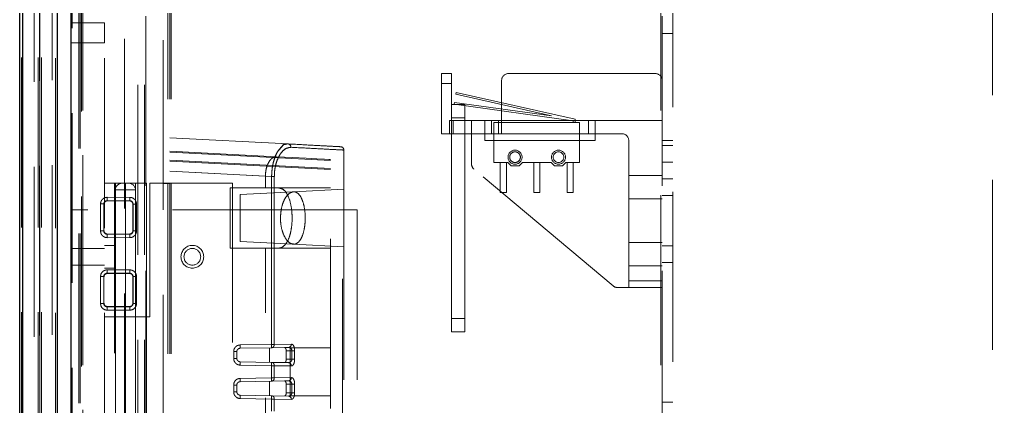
# Model space of a CAD drawing. Header units: millimetres. Extents: x 108 to 5832, y 144 to 4056.
# Drawn here: x 3849.1 to 3994.6, y 1545.4 to 1603.3 of the extents above; entities that cross this region are included whole.
import ezdxf

# ---------------------------------------------------------------- set-up
doc = ezdxf.new("R2010")
doc.units = ezdxf.units.MM
doc.header["$LTSCALE"] = 20
doc.linetypes.add('HIDDEN', pattern=[1.905, 1.27, -0.635])

msp = doc.modelspace()

# ---------------------------------------------------------------- linework, layer by layer
at = {"color": 1, "linetype": 'HIDDEN', "lineweight": 18}
for p, q in [((3994.62, 1769.81), (3994.62, 1129.81)), ((3946.82, 1768.01), (3946.82, 1131.61)), ((3858.42, 1132.32), (3858.42, 1767.31)), ((3858.62, 1767.51), (3858.62, 1132.12)), ((3945.02, 1767.51), (3945.02, 1132.12)), ((3858.02, 1761.81), (3858.02, 1137.81)), ((3858.22, 1761.81), (3858.22, 1137.81)), ((3858.62, 1138.52), (3858.62, 1761.11)), ((3857.02, 1144.81), (3857.02, 1754.81)), ((3864.82, 1752.81), (3864.82, 1146.81)), ((3849.41, 1381.71), (3849.41, 1619.51)), ((3849.59, 1381.61), (3849.59, 1619.61)), ((3851.92, 1381.71), (3851.92, 1619.52)), ((3852.13, 1619.51), (3852.13, 1381.71)), ((3852.19, 1381.71), (3852.19, 1619.51)), ((3852.19, 1619.51), (3852.19, 1381.71)), ((3852.42, 1381.71), (3852.42, 1619.51)), ((3854.02, 1619.61), (3854.02, 1381.61)), ((3854.5, 1381.61), (3854.5, 1619.61)), ((3851.32, 1619.36), (3851.32, 1381.86)), ((3870.62, 1384.31), (3870.62, 1616.91)), ((3871.33, 1616.81), (3871.33, 1384.41)), ((3871.62, 1616.81), (3871.62, 1384.41)), ((3871.82, 1616.81), (3871.82, 1384.41)), ((3866.82, 1453.81), (3866.82, 1603.81)), ((3867.82, 1453.81), (3867.82, 1603.81)), ((3868.02, 1603.81), (3868.02, 1453.81)), ((3945.22, 1603.81), (3945.22, 1453.81)), ((3856.82, 1602.81), (3861.82, 1602.81)), ((3861.82, 1602.81), (3861.82, 1599.81)), ((3946.82, 1601.21), (3945.22, 1601.21)), ((3861.82, 1599.81), (3856.82, 1599.81)), ((3861.82, 1457.81), (3861.82, 1599.81)), ((3849.13, 1594.91), (3849.12, 1594.91)), ((3849.13, 1406.31), (3849.13, 1594.91)), ((3912.22, 1595.21), (3913.72, 1595.21)), ((3912.22, 1593.71), (3912.22, 1595.21)), ((3913.72, 1595.21), (3913.72, 1593.71)), ((3922.22, 1595.21), (3944.22, 1595.21)), ((3849.13, 1593.41), (3849.12, 1593.41)), ((3913.72, 1593.71), (3912.22, 1593.71)), ((3912.22, 1593.71), (3912.22, 1586.21)), ((3913.72, 1593.71), (3913.72, 1590.51)), ((3921.22, 1586.21), (3921.22, 1594.21)), ((3914.35, 1592.12), (3914.42, 1592.41)), ((3928.66, 1588.91), (3914.35, 1592.12)), ((3914.42, 1592.41), (3932.22, 1588.41)), ((3915.72, 1590.59), (3913.72, 1590.59)), ((3913.72, 1574.51), (3913.72, 1590.51)), ((3914.11, 1590.62), (3914.15, 1590.91)), ((3931.92, 1588.15), (3914.11, 1590.62)), ((3914.15, 1590.91), (3928.66, 1588.91)), ((3915.72, 1574.51), (3915.72, 1590.59)), ((3913.42, 1586.21), (3913.42, 1588.21)), ((3913.42, 1588.21), (3913.97, 1588.21)), ((3915.72, 1588.59), (3913.72, 1588.59)), ((3913.97, 1588.21), (3913.97, 1586.21)), ((3913.97, 1588.21), (3920.77, 1588.21)), ((3916.72, 1588.21), (3916.72, 1586.21)), ((3918.72, 1588.21), (3918.72, 1586.21)), ((3919.72, 1586.21), (3919.72, 1588.21)), ((3920.07, 1587.91), (3932.87, 1587.91)), ((3920.07, 1581.91), (3920.07, 1587.91)), ((3920.77, 1586.21), (3920.77, 1588.21)), ((3920.77, 1588.21), (3921.22, 1588.21)), ((3945.22, 1588.21), (3921.22, 1588.21)), ((3931.92, 1587.91), (3931.92, 1588.15)), ((3932.22, 1588.41), (3932.22, 1587.91)), ((3932.87, 1587.91), (3932.87, 1581.91)), ((3934.22, 1588.21), (3934.22, 1586.21)), ((3935.22, 1586.21), (3935.22, 1588.21)), ((3913.42, 1586.21), (3912.22, 1586.21)), ((3913.97, 1586.21), (3913.42, 1586.21)), ((3920.77, 1586.21), (3913.97, 1586.21)), ((3916.72, 1581.68), (3916.72, 1586.21)), ((3918.72, 1586.21), (3918.72, 1585.21)), ((3921.22, 1586.21), (3920.77, 1586.21)), ((3939.22, 1586.21), (3921.22, 1586.21)), ((3935.22, 1585.21), (3935.22, 1586.21)), ((3871.62, 1585.61), (3889.28, 1584.69)), ((3935.22, 1585.21), (3918.72, 1585.21)), ((3940.22, 1564.21), (3940.22, 1585.21)), ((3945.22, 1585.21), (3946.82, 1585.21)), ((3871.62, 1583.61), (3887.53, 1582.78)), ((3895.62, 1582.21), (3871.62, 1583.46)), ((3897.62, 1583.78), (3897.62, 1574.81)), ((3946.82, 1584.46), (3945.22, 1584.46)), ((3895.62, 1581), (3871.62, 1582.26)), ((3895.62, 1580.85), (3871.62, 1582.11)), ((3895.62, 1430.82), (3895.62, 1582.35)), ((3922.12, 1581.91), (3920.07, 1581.91)), ((3921.02, 1577.41), (3921.02, 1581.91)), ((3921.92, 1581.91), (3921.92, 1577.41)), ((3922.62, 1581.41), (3922.12, 1581.91)), ((3924.32, 1581.91), (3923.82, 1581.41)), ((3928.62, 1581.91), (3924.32, 1581.91)), ((3926.02, 1577.41), (3926.02, 1581.91)), ((3926.92, 1581.91), (3926.92, 1577.41)), ((3929.12, 1581.41), (3928.62, 1581.91)), ((3930.82, 1581.91), (3930.32, 1581.41)), ((3932.87, 1581.91), (3930.82, 1581.91)), ((3931.02, 1577.41), (3931.02, 1581.91)), ((3931.92, 1581.91), (3931.92, 1577.41)), ((3945.22, 1581.96), (3946.82, 1581.96)), ((3886.82, 1579.82), (3871.62, 1580.62)), ((3871.62, 1580.62), (3885.9, 1579.87)), ((3937.89, 1563.45), (3917.08, 1580.91)), ((3923.82, 1581.41), (3922.62, 1581.41)), ((3930.32, 1581.41), (3929.12, 1581.41)), ((3861.82, 1578.81), (3863.32, 1578.81)), ((3863.32, 1578.81), (3863.32, 1478.81)), ((3863.32, 1578.81), (3864.97, 1578.81)), ((3863.47, 1578.81), (3863.47, 1558.81)), ((3864.97, 1578.81), (3864.97, 1558.81)), ((3868.12, 1578.81), (3864.97, 1578.81)), ((3866.47, 1558.81), (3866.47, 1578.81)), ((3868.12, 1558.81), (3868.12, 1578.81)), ((3880.97, 1578.81), (3868.62, 1578.81)), ((3868.62, 1578.81), (3868.62, 1558.81)), ((3870.62, 1578.79), (3871.62, 1578.79)), ((3880.97, 1478.81), (3880.97, 1578.81)), ((3885.9, 1578.11), (3885.9, 1579.87)), ((3886.82, 1579.82), (3886.82, 1554.7)), ((3887.23, 1579.82), (3886.82, 1579.82)), ((3887.23, 1579.82), (3886.82, 1579.82)), ((3887.23, 1579.82), (3887.23, 1554.7)), ((3945.22, 1579.96), (3940.22, 1579.96)), ((3946.82, 1579.46), (3945.22, 1579.46)), ((3866.47, 1577.81), (3863.47, 1577.81)), ((3863.47, 1577.81), (3863.47, 1479.81)), ((3866.47, 1479.81), (3866.47, 1577.81)), ((3880.62, 1569.11), (3880.62, 1578.11)), ((3880.62, 1578.11), (3885.9, 1578.11)), ((3890.08, 1577.53), (3882.12, 1577.11)), ((3885.9, 1578.11), (3887.86, 1578.11)), ((3895.62, 1578.11), (3887.86, 1578.11)), ((3897.62, 1577.93), (3890.08, 1577.53)), ((3921.92, 1577.41), (3921.02, 1577.41)), ((3926.92, 1577.41), (3926.02, 1577.41)), ((3931.92, 1577.41), (3931.02, 1577.41)), ((3862.23, 1576.21), (3865.61, 1576.2)), ((3862.26, 1576.17), (3862.23, 1576.21)), ((3862.24, 1576.71), (3865.62, 1576.7)), ((3862.26, 1576.17), (3865.58, 1576.17)), ((3865.58, 1576.17), (3865.61, 1576.2)), ((3882.12, 1577.11), (3882.12, 1570.11)), ((3940.22, 1576.46), (3945.22, 1576.46)), ((3945.22, 1576.96), (3946.82, 1576.96)), ((3897.42, 1574.81), (3856.82, 1574.81)), ((3861.24, 1571.67), (3861.24, 1575.71)), ((3861.24, 1575.71), (3861.73, 1575.71)), ((3861.24, 1575.71), (3861.73, 1575.71)), ((3861.73, 1571.67), (3861.73, 1575.71)), ((3861.76, 1575.67), (3861.73, 1575.71)), ((3861.76, 1571.71), (3861.76, 1575.67)), ((3866.08, 1575.67), (3866.11, 1575.7)), ((3866.08, 1575.67), (3866.08, 1571.71)), ((3866.62, 1575.7), (3866.11, 1575.7)), ((3866.11, 1575.7), (3866.11, 1571.68)), ((3866.62, 1575.7), (3866.11, 1575.7)), ((3866.62, 1575.7), (3866.62, 1571.68)), ((3897.42, 1424.81), (3897.42, 1574.81)), ((3897.42, 1574.81), (3899.62, 1574.81)), ((3897.62, 1574.81), (3897.62, 1424.81)), ((3899.62, 1574.81), (3899.62, 1424.81)), ((3913.72, 1556.59), (3913.72, 1574.51)), ((3915.72, 1556.59), (3915.72, 1574.51)), ((3861.24, 1571.67), (3861.73, 1571.67)), ((3861.24, 1571.67), (3861.73, 1571.67)), ((3861.76, 1571.71), (3861.73, 1571.67)), ((3866.08, 1571.71), (3866.11, 1571.68)), ((3866.62, 1571.68), (3866.11, 1571.68)), ((3866.62, 1571.68), (3866.11, 1571.68)), ((3862.26, 1571.21), (3862.23, 1571.17)), ((3865.61, 1571.18), (3862.23, 1571.17)), ((3865.62, 1570.68), (3862.24, 1570.67)), ((3865.58, 1571.21), (3862.26, 1571.21)), ((3865.61, 1571.18), (3865.58, 1571.21)), ((3882.12, 1570.11), (3890.08, 1569.7)), ((3945.22, 1569.96), (3940.22, 1569.96)), ((3861.82, 1569.06), (3856.82, 1569.06)), ((3863.32, 1569.51), (3861.82, 1569.51)), ((3885.9, 1569.11), (3880.62, 1569.11)), ((3887.86, 1569.11), (3885.9, 1569.11)), ((3885.9, 1445.11), (3885.9, 1569.11)), ((3887.86, 1569.11), (3895.62, 1569.11)), ((3889.8, 1569.82), (3890.08, 1569.73)), ((3890.08, 1569.7), (3897.62, 1569.3)), ((3946.82, 1569.46), (3945.22, 1569.46)), ((3856.82, 1566.56), (3861.82, 1566.56)), ((3861.82, 1566.11), (3863.32, 1566.11)), ((3862.24, 1565.86), (3865.62, 1565.85)), ((3940.22, 1566.46), (3945.22, 1566.46)), ((3945.22, 1566.96), (3946.82, 1566.96)), ((3861.24, 1560.82), (3861.24, 1564.86)), ((3861.24, 1564.86), (3861.73, 1564.86)), ((3861.73, 1564.86), (3861.24, 1564.86)), ((3861.73, 1560.82), (3861.73, 1564.86)), ((3861.76, 1564.82), (3861.73, 1564.86)), ((3861.76, 1560.86), (3861.76, 1564.82)), ((3862.23, 1565.36), (3865.61, 1565.35)), ((3862.26, 1565.32), (3862.23, 1565.36)), ((3862.26, 1565.32), (3865.58, 1565.32)), ((3865.58, 1565.32), (3865.61, 1565.35)), ((3866.08, 1564.82), (3866.11, 1564.85)), ((3866.08, 1564.82), (3866.08, 1560.86)), ((3866.62, 1564.85), (3866.11, 1564.85)), ((3866.11, 1564.85), (3866.11, 1560.83)), ((3866.62, 1564.85), (3866.11, 1564.85)), ((3866.62, 1564.85), (3866.62, 1560.83)), ((3940.22, 1564.21), (3945.22, 1564.21)), ((3940.22, 1563.21), (3940.22, 1564.21)), ((3938.54, 1563.21), (3940.22, 1563.21)), ((3945.22, 1563.21), (3940.22, 1563.21)), ((3861.73, 1560.82), (3861.24, 1560.82)), ((3861.24, 1560.82), (3861.73, 1560.82)), ((3861.73, 1560.82), (3861.76, 1560.86)), ((3862.26, 1560.36), (3862.23, 1560.32)), ((3865.61, 1560.33), (3862.23, 1560.32)), ((3865.62, 1559.83), (3862.24, 1559.82)), ((3865.58, 1560.36), (3862.26, 1560.36)), ((3865.58, 1560.36), (3865.61, 1560.33)), ((3866.08, 1560.86), (3866.11, 1560.83)), ((3866.62, 1560.83), (3866.11, 1560.83)), ((3866.62, 1560.83), (3866.11, 1560.83)), ((3861.82, 1558.81), (3863.32, 1558.81)), ((3863.32, 1558.81), (3864.97, 1558.81)), ((3863.47, 1558.81), (3863.47, 1538.81)), ((3864.97, 1558.81), (3868.12, 1558.81)), ((3864.97, 1558.81), (3864.97, 1538.81)), ((3866.47, 1538.81), (3866.47, 1558.81)), ((3868.12, 1538.81), (3868.12, 1558.81)), ((3868.62, 1558.81), (3868.12, 1558.81)), ((3913.72, 1558.59), (3915.72, 1558.59)), ((3913.72, 1556.59), (3915.72, 1556.59)), ((3886.81, 1554.2), (3882.11, 1554.12)), ((3882.13, 1554.62), (3886.82, 1554.7)), ((3886.5, 1554.2), (3886.5, 1552.03)), ((3886.81, 1554.2), (3889.34, 1554.25)), ((3886.82, 1554.7), (3887.23, 1554.7)), ((3887.23, 1554.7), (3886.82, 1554.7)), ((3887.23, 1554.7), (3889.78, 1554.75)), ((3889.78, 1554.75), (3887.23, 1554.7)), ((3888.76, 1554.24), (3889.34, 1554.25)), ((3889.62, 1554.21), (3889.62, 1547.01)), ((3895.62, 1554.21), (3889.62, 1554.21)), ((3881.15, 1552.61), (3881.15, 1553.62)), ((3881.15, 1553.62), (3881.62, 1553.62)), ((3881.15, 1553.62), (3881.62, 1553.62)), ((3881.15, 1552.61), (3881.62, 1552.61)), ((3881.15, 1552.61), (3881.62, 1552.61)), ((3881.62, 1552.61), (3881.62, 1553.62)), ((3889.84, 1553.76), (3889, 1553.74)), ((3889, 1553.74), (3889, 1552.48)), ((3890.27, 1553.76), (3889.84, 1553.76)), ((3889.84, 1553.76), (3889.84, 1552.47)), ((3890.27, 1553.76), (3889.84, 1553.76)), ((3890.27, 1553.76), (3890.27, 1552.47)), ((3882.11, 1552.11), (3886.81, 1552.02)), ((3886.82, 1551.52), (3882.13, 1551.61)), ((3889.34, 1551.98), (3886.81, 1552.02)), ((3886.82, 1551.52), (3886.82, 1549.7)), ((3887.23, 1551.52), (3886.82, 1551.52)), ((3886.82, 1551.52), (3887.23, 1551.52)), ((3887.23, 1551.52), (3887.23, 1549.7)), ((3889.78, 1551.48), (3887.23, 1551.52)), ((3887.23, 1551.52), (3889.78, 1551.48)), ((3889.34, 1551.98), (3888.76, 1551.99)), ((3889, 1552.48), (3889.84, 1552.47)), ((3890.27, 1552.47), (3889.84, 1552.47)), ((3890.27, 1552.47), (3889.84, 1552.47)), ((3882.13, 1549.62), (3886.82, 1549.7)), ((3886.82, 1549.7), (3887.23, 1549.7)), ((3887.23, 1549.7), (3886.82, 1549.7)), ((3887.23, 1549.7), (3889.78, 1549.75)), ((3889.78, 1549.75), (3887.23, 1549.7)), ((3881.15, 1547.61), (3881.15, 1548.62)), ((3881.15, 1548.62), (3881.62, 1548.62)), ((3881.15, 1548.62), (3881.62, 1548.62)), ((3881.62, 1547.61), (3881.62, 1548.62)), ((3886.81, 1549.2), (3882.11, 1549.12)), ((3886.5, 1549.2), (3886.5, 1547.03)), ((3886.81, 1549.2), (3889.34, 1549.25)), ((3888.76, 1549.24), (3889.34, 1549.25)), ((3889.84, 1548.76), (3889, 1548.74)), ((3889, 1548.74), (3889, 1547.48)), ((3890.27, 1548.76), (3889.84, 1548.76)), ((3889.84, 1548.76), (3889.84, 1547.47)), ((3890.27, 1548.76), (3889.84, 1548.76)), ((3890.27, 1548.76), (3890.27, 1547.47)), ((3881.15, 1547.61), (3881.62, 1547.61)), ((3881.15, 1547.61), (3881.62, 1547.61)), ((3882.11, 1547.11), (3886.81, 1547.02)), ((3889.34, 1546.98), (3886.81, 1547.02)), ((3889.34, 1546.98), (3888.76, 1546.99)), ((3889, 1547.48), (3889.84, 1547.47)), ((3889.62, 1547.01), (3895.62, 1547.01)), ((3890.27, 1547.47), (3889.84, 1547.47)), ((3890.27, 1547.47), (3889.84, 1547.47)), ((3886.82, 1546.52), (3882.13, 1546.61)), ((3886.82, 1546.52), (3886.82, 1544.7)), ((3887.23, 1546.52), (3886.82, 1546.52)), ((3886.82, 1546.52), (3887.23, 1546.52)), ((3887.23, 1546.52), (3887.23, 1544.7)), ((3889.78, 1546.48), (3887.23, 1546.52)), ((3887.23, 1546.52), (3889.78, 1546.48)), ((3946.82, 1546.06), (3945.22, 1546.06))]:
    msp.add_line(p, q, dxfattribs=at)
at = {"color": 7, "linetype": 'Continuous', "lineweight": 25}
for p, q in [((3856.82, 1767.81), (3856.82, 1131.81)), ((3854.82, 1535.22), (3854.82, 1680.41)), ((3849.12, 1619.61), (3849.12, 1532.2))]:
    msp.add_line(p, q, dxfattribs=at)
at = {"color": 8, "linetype": 'Continuous', "lineweight": 25}
msp.add_line((3849.59, 1619.61), (3849.59, 1532.13), dxfattribs=at)
at = {"color": 1, "linetype": 'HIDDEN', "lineweight": 18, "flags": 128}
msp.add_lwpolyline([(3887.53, 1582.78), (3889.97, 1582.65), (3891.99, 1582.54), (3893.57, 1582.46), (3894.71, 1582.4), (3895.39, 1582.37), (3895.62, 1582.35)], dxfattribs=at)
at = {"color": 1, "linetype": 'HIDDEN', "lineweight": 18}
for centre, radius in [((3923.22, 1582.71), 1.05), ((3923.22, 1582.71), 0.8), ((3929.72, 1582.71), 1.05), ((3929.72, 1582.71), 0.8), ((3874.97, 1567.81), 1.7), ((3874.97, 1567.81), 1.25)]:
    msp.add_circle(centre, radius, dxfattribs=at)
for centre, radius, start, end in [((3922.22, 1594.21), 1, 90, 180), ((3944.22, 1594.21), 1, 0, 90), ((3939.22, 1585.21), 1, 0, 90), ((3889.23, 1584.22), 0.474, 356.6015, 83.9757), ((3897.12, 1583.78), 0.5, 0, 87), ((3917.72, 1581.68), 1, 180, 230), ((3864.47, 1577.81), 1, 90, 180), ((3865.47, 1577.81), 1, 0, 90), ((3857.09, 1576.59), 5.16, 355.7219, 1.2787), ((3860.43, 1576.59), 5.19, 355.7417, 1.2588), ((3857.09, 1570.79), 5.16, 358.7213, 4.2781), ((3860.43, 1570.79), 5.19, 358.7412, 4.2583), ((3857.08, 1565.74), 5.16, 355.7252, 1.2754), ((3860.43, 1565.74), 5.19, 355.7416, 1.2582), ((3938.54, 1564.21), 1, 230, 270), ((3857.09, 1559.94), 5.16, 358.7221, 4.2774), ((3860.43, 1559.94), 5.19, 358.7419, 4.2575), ((3882.12, 1553.62), 0.5, 91, 119.4009), ((3879.72, 1554.46), 2.41, 352.0445, 3.9543), ((3884.42, 1554.54), 2.41, 352.0358, 3.9689), ((3889.3, 1554.72), 0.476, 274.1178, 3.0227), ((3882.12, 1552.61), 0.5, 180, 206.5457), ((3879.72, 1551.77), 2.41, 356.0457, 7.9555), ((3884.42, 1551.69), 2.41, 356.0311, 7.9642), ((3889.3, 1551.5), 0.476, 356.9642, 85.8817), ((3879.72, 1549.46), 2.41, 352.0445, 3.9543), ((3884.42, 1549.54), 2.41, 352.0358, 3.9689), ((3889.3, 1549.72), 0.476, 274.1178, 3.0227), ((3882.12, 1548.62), 0.5, 91, 119.4009), ((3879.72, 1546.77), 2.41, 356.0457, 7.9555), ((3884.42, 1546.69), 2.41, 356.0311, 7.9642), ((3889.3, 1546.5), 0.476, 356.9642, 85.8817)]:
    msp.add_arc(centre, radius, start, end, dxfattribs=at)
for centre, major_axis in [((3862.26, 1575.67), (-0.354, 0.354)), ((3865.58, 1575.67), (0.354, 0.354)), ((3862.26, 1571.71), (-0.354, -0.354)), ((3865.58, 1571.71), (0.354, -0.354)), ((3862.26, 1564.82), (-0.354, 0.354)), ((3865.58, 1564.82), (0.354, 0.354)), ((3862.26, 1560.86), (-0.354, -0.354)), ((3865.58, 1560.86), (0.354, -0.354))]:
    msp.add_ellipse(centre, major_axis=major_axis, ratio=0.998783, start_param=5.498396, end_param=7.067974, dxfattribs=at)
for points, knots in [([(3889.28, 1584.69), (3889.17, 1584.69), (3889.04, 1584.68), (3888.91, 1584.64), (3888.87, 1584.63), (3888.86, 1584.63), (3888.86, 1584.63), (3888.86, 1584.63), (3888.86, 1584.63), (3888.86, 1584.63), (3888.49, 1584.63), (3888.53, 1584.3), (3887.72, 1583.7), (3887.32, 1582.73), (3887.04, 1581.85), (3886.87, 1580.87), (3886.84, 1580.17), (3886.82, 1579.82)], [0, 0, 0, 0, 0.092662, 0.115885, 0.121712, 0.123185, 0.123554, 0.123655, 0.123679, 0.123687, 0.123691, 0.246695, 0.494291, 0.625532, 0.746197, 0.874641, 1, 1, 1, 1]), ([(3886.82, 1579.82), (3886.84, 1580.17), (3886.86, 1580.87), (3887.04, 1581.85), (3887.31, 1582.72), (3887.75, 1583.7), (3888.32, 1584.28), (3888.71, 1584.65), (3888.86, 1584.63), (3888.86, 1584.63), (3888.86, 1584.63), (3888.86, 1584.63), (3888.87, 1584.63), (3888.91, 1584.64), (3889.04, 1584.68), (3889.17, 1584.69), (3889.28, 1584.69)], [0, 0, 0, 0, 0.124978, 0.253, 0.373336, 0.504126, 0.75229, 0.876015, 0.876031, 0.876066, 0.87617, 0.876567, 0.878072, 0.88397, 0.907289, 1, 1, 1, 1]), ([(3897.15, 1584.28), (3897.05, 1584.28), (3896.86, 1584.29), (3895.29, 1584.37), (3892.89, 1584.5), (3890.48, 1584.63), (3889.28, 1584.69)], [0, 0, 0, 0, 0.24998, 0.499967, 0.74997, 1, 1, 1, 1]), ([(3889.7, 1584.19), (3889.42, 1584.15), (3888.86, 1584.06), (3888.17, 1583.32), (3887.72, 1582.46), (3887.45, 1581.67), (3887.27, 1580.78), (3887.24, 1580.14), (3887.23, 1579.82)], [0, 0, 0, 0, 0.248402, 0.497534, 0.623288, 0.748671, 0.873952, 1, 1, 1, 1]), ([(3887.23, 1579.82), (3887.24, 1580.14), (3887.27, 1580.77), (3887.45, 1581.67), (3887.72, 1582.45), (3888.17, 1583.31), (3888.85, 1584.06), (3889.42, 1584.15), (3889.7, 1584.19)], [0, 0, 0, 0, 0.124906, 0.250266, 0.375596, 0.500696, 0.750465, 1, 1, 1, 1]), ([(3897.62, 1583.78), (3897.53, 1583.78), (3897.34, 1583.79), (3895.78, 1583.87), (3893.37, 1584), (3890.93, 1584.13), (3889.7, 1584.19)], [0, 0, 0, 0, 0.246695, 0.495589, 0.746687, 1, 1, 1, 1]), ([(3889.7, 1584.19), (3890.93, 1584.13), (3893.37, 1584), (3895.78, 1583.87), (3897.34, 1583.79), (3897.53, 1583.78), (3897.62, 1583.78)], [0, 0, 0, 0, 0.253313, 0.504411, 0.753305, 1, 1, 1, 1]), ([(3885.9, 1579.87), (3885.91, 1580.16), (3885.94, 1580.75), (3886.17, 1581.54), (3886.51, 1582.19), (3886.98, 1582.69), (3887.33, 1582.75), (3887.53, 1582.78)], [0, 0, 0, 0, 0.174759, 0.349191, 0.531545, 0.738937, 1, 1, 1, 1]), ([(3887.86, 1578.11), (3888.13, 1578.06), (3888.65, 1577.95), (3889.28, 1577.04), (3889.71, 1575.74), (3889.9, 1574.25), (3889.89, 1572.77), (3889.69, 1571.42), (3889.32, 1570.29), (3888.78, 1569.47), (3888.27, 1569.14), (3887.95, 1569.12), (3887.86, 1569.11)], [0, 0, 0, 0, 0.121587, 0.243473, 0.356795, 0.459918, 0.556553, 0.651261, 0.748173, 0.850842, 0.961982, 1, 1, 1, 1]), ([(3888.15, 1573.61), (3888.17, 1574.02), (3888.21, 1574.82), (3888.5, 1575.9), (3888.95, 1576.79), (3889.53, 1577.41), (3890.19, 1577.62), (3890.85, 1577.31), (3891.38, 1576.5), (3891.72, 1575.33), (3891.84, 1574.31), (3891.86, 1573.33), (3891.79, 1572.37), (3891.56, 1571.25), (3891.18, 1570.37), (3890.67, 1569.79), (3890.04, 1569.62), (3889.36, 1569.93), (3888.74, 1570.75), (3888.3, 1571.95), (3888.15, 1572.98), (3888.15, 1573.52), (3888.15, 1573.61)], [0, 0, 0, 0, 0.0464043, 0.0927205, 0.1416395, 0.1961002, 0.2558938, 0.3181403, 0.3785336, 0.4342335, 0.4852412, 0.5000241, 0.5481314, 0.5961932, 0.6456229, 0.6984663, 0.755607, 0.8166027, 0.8787589, 0.9373891, 0.989178, 1, 1, 1, 1]), ([(3890.08, 1577.52), (3890.07, 1577.52), (3889.98, 1577.55), (3889.88, 1577.48), (3889.8, 1577.41)], [0, 0, 0, 0, 0.108576, 1, 1, 1, 1]), ([(3861.24, 1575.71), (3861.25, 1575.83), (3861.28, 1576.08), (3861.47, 1576.36), (3861.66, 1576.53), (3861.84, 1576.63), (3862.04, 1576.69), (3862.17, 1576.7), (3862.24, 1576.71)], [0, 0, 0, 0, 0.23688, 0.482227, 0.609357, 0.736959, 0.868286, 1, 1, 1, 1]), ([(3862.24, 1576.71), (3862.17, 1576.7), (3862.04, 1576.69), (3861.78, 1576.61), (3861.5, 1576.42), (3861.28, 1576.08), (3861.26, 1575.83), (3861.24, 1575.71)], [0, 0, 0, 0, 0.131816, 0.263381, 0.517284, 0.762534, 1, 1, 1, 1]), ([(3861.73, 1575.71), (3861.74, 1575.77), (3861.75, 1575.9), (3861.86, 1576.07), (3862, 1576.16), (3862.12, 1576.2), (3862.19, 1576.2), (3862.23, 1576.21)], [0, 0, 0, 0, 0.251559, 0.498704, 0.735621, 0.86446, 1, 1, 1, 1]), ([(3862.23, 1576.21), (3862.19, 1576.2), (3862.12, 1576.2), (3862, 1576.16), (3861.86, 1576.07), (3861.75, 1575.9), (3861.74, 1575.77), (3861.73, 1575.71)], [0, 0, 0, 0, 0.135503, 0.26438, 0.501269, 0.748438, 1, 1, 1, 1]), ([(3865.61, 1576.2), (3865.67, 1576.2), (3865.79, 1576.18), (3865.92, 1576.1), (3866.01, 1576.01), (3866.06, 1575.92), (3866.1, 1575.81), (3866.1, 1575.74), (3866.11, 1575.7)], [0, 0, 0, 0, 0.218743, 0.457827, 0.585658, 0.718655, 0.85677, 1, 1, 1, 1]), ([(3866.11, 1575.7), (3866.1, 1575.74), (3866.1, 1575.81), (3866.06, 1575.92), (3866.01, 1576.01), (3865.92, 1576.1), (3865.79, 1576.18), (3865.67, 1576.2), (3865.61, 1576.2)], [0, 0, 0, 0, 0.143229, 0.281343, 0.414339, 0.542169, 0.781219, 1, 1, 1, 1]), ([(3865.62, 1576.7), (3865.74, 1576.69), (3865.98, 1576.66), (3866.26, 1576.49), (3866.43, 1576.3), (3866.54, 1576.12), (3866.61, 1575.92), (3866.62, 1575.77), (3866.62, 1575.7)], [0, 0, 0, 0, 0.225306, 0.466641, 0.595733, 0.725232, 0.862521, 1, 1, 1, 1]), ([(3866.62, 1575.7), (3866.62, 1575.77), (3866.61, 1575.92), (3866.54, 1576.12), (3866.43, 1576.3), (3866.25, 1576.49), (3865.98, 1576.66), (3865.74, 1576.69), (3865.62, 1576.7)], [0, 0, 0, 0, 0.138029, 0.276005, 0.405204, 0.535132, 0.775958, 1, 1, 1, 1]), ([(3862.24, 1570.67), (3862.17, 1570.68), (3862.04, 1570.69), (3861.84, 1570.75), (3861.66, 1570.85), (3861.47, 1571.02), (3861.28, 1571.3), (3861.26, 1571.55), (3861.24, 1571.67)], [0, 0, 0, 0, 0.131613, 0.263172, 0.390552, 0.518143, 0.763023, 1, 1, 1, 1]), ([(3861.24, 1571.67), (3861.26, 1571.55), (3861.28, 1571.29), (3861.5, 1570.96), (3861.78, 1570.77), (3862.04, 1570.69), (3862.17, 1570.68), (3862.24, 1570.67)], [0, 0, 0, 0, 0.237854, 0.483655, 0.737218, 0.868138, 1, 1, 1, 1]), ([(3862.23, 1571.17), (3862.19, 1571.18), (3862.12, 1571.18), (3862, 1571.22), (3861.86, 1571.31), (3861.75, 1571.47), (3861.74, 1571.61), (3861.73, 1571.67)], [0, 0, 0, 0, 0.135503, 0.26438, 0.501269, 0.748438, 1, 1, 1, 1]), ([(3861.73, 1571.67), (3861.74, 1571.61), (3861.75, 1571.47), (3861.86, 1571.31), (3862, 1571.22), (3862.12, 1571.18), (3862.19, 1571.18), (3862.23, 1571.17)], [0, 0, 0, 0, 0.251559, 0.498704, 0.735621, 0.86446, 1, 1, 1, 1]), ([(3866.11, 1571.68), (3866.1, 1571.64), (3866.1, 1571.57), (3866.06, 1571.46), (3866.01, 1571.37), (3865.92, 1571.28), (3865.79, 1571.19), (3865.67, 1571.18), (3865.61, 1571.18)], [0, 0, 0, 0, 0.1433586, 0.281452, 0.4144288, 0.5422392, 0.7812538, 1, 1, 1, 1]), ([(3865.61, 1571.18), (3865.67, 1571.18), (3865.79, 1571.19), (3865.92, 1571.28), (3866.01, 1571.37), (3866.06, 1571.46), (3866.1, 1571.57), (3866.1, 1571.64), (3866.11, 1571.68)], [0, 0, 0, 0, 0.218711, 0.457759, 0.58557, 0.718547, 0.856641, 1, 1, 1, 1]), ([(3866.62, 1571.68), (3866.62, 1571.6), (3866.61, 1571.46), (3866.54, 1571.26), (3866.43, 1571.08), (3866.25, 1570.89), (3865.98, 1570.71), (3865.74, 1570.69), (3865.62, 1570.68)], [0, 0, 0, 0, 0.138014, 0.276079, 0.405451, 0.535127, 0.775957, 1, 1, 1, 1]), ([(3865.62, 1570.68), (3865.74, 1570.69), (3865.98, 1570.71), (3866.26, 1570.89), (3866.43, 1571.08), (3866.54, 1571.26), (3866.61, 1571.46), (3866.62, 1571.6), (3866.62, 1571.68)], [0, 0, 0, 0, 0.225292, 0.46661, 0.595586, 0.725171, 0.862144, 1, 1, 1, 1]), ([(3861.24, 1564.86), (3861.26, 1564.98), (3861.28, 1565.23), (3861.5, 1565.57), (3861.78, 1565.76), (3862.04, 1565.84), (3862.17, 1565.85), (3862.24, 1565.86)], [0, 0, 0, 0, 0.237839, 0.483689, 0.737237, 0.868409, 1, 1, 1, 1]), ([(3862.24, 1565.86), (3862.17, 1565.85), (3862.04, 1565.84), (3861.78, 1565.76), (3861.5, 1565.57), (3861.28, 1565.23), (3861.26, 1564.98), (3861.24, 1564.86)], [0, 0, 0, 0, 0.131809, 0.263344, 0.517234, 0.762471, 1, 1, 1, 1]), ([(3865.62, 1565.85), (3865.74, 1565.84), (3865.98, 1565.81), (3866.26, 1565.64), (3866.43, 1565.45), (3866.54, 1565.27), (3866.61, 1565.07), (3866.62, 1564.92), (3866.62, 1564.85)], [0, 0, 0, 0, 0.225305, 0.466639, 0.595731, 0.72523, 0.862446, 1, 1, 1, 1]), ([(3866.62, 1564.85), (3866.62, 1564.92), (3866.61, 1565.07), (3866.54, 1565.27), (3866.43, 1565.45), (3866.25, 1565.64), (3865.98, 1565.81), (3865.74, 1565.84), (3865.62, 1565.85)], [0, 0, 0, 0, 0.138102, 0.276075, 0.405272, 0.535141, 0.775962, 1, 1, 1, 1]), ([(3861.73, 1564.86), (3861.74, 1564.92), (3861.75, 1565.05), (3861.86, 1565.22), (3862, 1565.31), (3862.12, 1565.35), (3862.19, 1565.35), (3862.23, 1565.36)], [0, 0, 0, 0, 0.251541, 0.498795, 0.735609, 0.864486, 1, 1, 1, 1]), ([(3862.23, 1565.36), (3862.19, 1565.35), (3862.12, 1565.35), (3862, 1565.31), (3861.86, 1565.22), (3861.75, 1565.05), (3861.74, 1564.92), (3861.73, 1564.86)], [0, 0, 0, 0, 0.135473, 0.264336, 0.501198, 0.748466, 1, 1, 1, 1]), ([(3865.61, 1565.35), (3865.67, 1565.35), (3865.79, 1565.33), (3865.92, 1565.25), (3866.01, 1565.16), (3866.06, 1565.07), (3866.1, 1564.96), (3866.1, 1564.89), (3866.11, 1564.85)], [0, 0, 0, 0, 0.2187546, 0.4578235, 0.5855338, 0.7185227, 0.8566285, 1, 1, 1, 1]), ([(3866.11, 1564.85), (3866.1, 1564.89), (3866.1, 1564.96), (3866.06, 1565.07), (3866.01, 1565.16), (3865.92, 1565.25), (3865.79, 1565.33), (3865.67, 1565.35), (3865.61, 1565.35)], [0, 0, 0, 0, 0.143371, 0.281475, 0.414463, 0.542173, 0.781207, 1, 1, 1, 1]), ([(3862.24, 1559.82), (3862.17, 1559.83), (3862.04, 1559.84), (3861.84, 1559.9), (3861.66, 1560), (3861.46, 1560.17), (3861.28, 1560.45), (3861.26, 1560.7), (3861.24, 1560.82)], [0, 0, 0, 0, 0.131776, 0.263478, 0.390902, 0.518521, 0.763284, 1, 1, 1, 1]), ([(3861.24, 1560.82), (3861.26, 1560.7), (3861.28, 1560.44), (3861.5, 1560.11), (3861.78, 1559.92), (3862.04, 1559.84), (3862.17, 1559.83), (3862.24, 1559.82)], [0, 0, 0, 0, 0.237845, 0.483637, 0.737235, 0.868151, 1, 1, 1, 1]), ([(3862.23, 1560.32), (3862.19, 1560.33), (3862.12, 1560.33), (3862, 1560.37), (3861.86, 1560.46), (3861.75, 1560.62), (3861.74, 1560.76), (3861.73, 1560.82)], [0, 0, 0, 0, 0.1354782, 0.2643921, 0.5011782, 0.7484563, 1, 1, 1, 1]), ([(3861.73, 1560.82), (3861.74, 1560.76), (3861.75, 1560.62), (3861.86, 1560.46), (3862, 1560.37), (3862.12, 1560.33), (3862.19, 1560.33), (3862.23, 1560.32)], [0, 0, 0, 0, 0.251551, 0.498689, 0.735599, 0.86448, 1, 1, 1, 1]), ([(3866.11, 1560.83), (3866.1, 1560.79), (3866.1, 1560.72), (3866.06, 1560.61), (3866.01, 1560.52), (3865.92, 1560.43), (3865.79, 1560.34), (3865.67, 1560.33), (3865.61, 1560.33)], [0, 0, 0, 0, 0.143377, 0.281489, 0.414353, 0.54218, 0.781225, 1, 1, 1, 1]), ([(3865.61, 1560.33), (3865.67, 1560.33), (3865.79, 1560.34), (3865.92, 1560.43), (3866.01, 1560.52), (3866.06, 1560.61), (3866.1, 1560.72), (3866.1, 1560.79), (3866.11, 1560.83)], [0, 0, 0, 0, 0.21874, 0.457819, 0.585646, 0.718511, 0.856622, 1, 1, 1, 1]), ([(3866.62, 1560.83), (3866.62, 1560.75), (3866.61, 1560.61), (3866.54, 1560.41), (3866.43, 1560.23), (3866.25, 1560.04), (3865.98, 1559.86), (3865.74, 1559.84), (3865.62, 1559.83)], [0, 0, 0, 0, 0.138016, 0.276012, 0.405453, 0.535131, 0.775966, 1, 1, 1, 1]), ([(3865.62, 1559.83), (3865.74, 1559.84), (3865.98, 1559.86), (3866.26, 1560.04), (3866.43, 1560.23), (3866.54, 1560.41), (3866.61, 1560.61), (3866.62, 1560.75), (3866.62, 1560.83)], [0, 0, 0, 0, 0.225307, 0.466641, 0.595569, 0.725228, 0.86221, 1, 1, 1, 1]), ([(3881.15, 1553.62), (3881.16, 1553.75), (3881.18, 1553.94), (3881.3, 1554.17), (3881.43, 1554.33), (3881.58, 1554.46), (3881.81, 1554.58), (3882, 1554.61), (3882.13, 1554.62)], [0, 0, 0, 0, 0.239536, 0.369156, 0.49978, 0.62942, 0.760151, 1, 1, 1, 1]), ([(3882.13, 1554.62), (3882, 1554.61), (3881.81, 1554.58), (3881.58, 1554.46), (3881.43, 1554.33), (3881.3, 1554.17), (3881.18, 1553.94), (3881.16, 1553.75), (3881.15, 1553.62)], [0, 0, 0, 0, 0.239847, 0.369555, 0.500224, 0.629848, 0.760467, 1, 1, 1, 1]), ([(3881.62, 1553.62), (3881.63, 1553.69), (3881.64, 1553.82), (3881.75, 1553.97), (3881.88, 1554.07), (3882, 1554.11), (3882.07, 1554.12), (3882.11, 1554.12)], [0, 0, 0, 0, 0.242439, 0.498352, 0.710498, 0.845686, 1, 1, 1, 1]), ([(3887.23, 1554.7), (3887.23, 1554.66), (3887.22, 1554.58), (3887.18, 1554.46), (3887.12, 1554.36), (3887.04, 1554.28), (3886.94, 1554.22), (3886.86, 1554.2), (3886.81, 1554.2), (3886.81, 1554.2)], [0, 0, 0, 0, 0.167184, 0.306296, 0.500169, 0.652926, 0.7604, 0.996904, 1, 1, 1, 1]), ([(3886.81, 1554.2), (3886.81, 1554.2), (3886.81, 1554.2), (3886.82, 1554.21), (3886.83, 1554.21), (3886.85, 1554.21), (3886.9, 1554.22), (3886.96, 1554.24), (3887.04, 1554.28), (3887.12, 1554.36), (3887.18, 1554.46), (3887.22, 1554.58), (3887.23, 1554.66), (3887.23, 1554.7)], [0, 0, 0, 0, 0.00299, 0.008179, 0.025069, 0.057524, 0.116927, 0.240469, 0.34785, 0.500408, 0.694061, 0.833159, 1, 1, 1, 1]), ([(3889, 1553.74), (3889, 1553.79), (3889, 1553.9), (3888.96, 1554.03), (3888.91, 1554.14), (3888.84, 1554.22), (3888.78, 1554.23), (3888.76, 1554.24)], [0, 0, 0, 0, 0.181665, 0.362992, 0.552265, 0.7629, 1, 1, 1, 1]), ([(3889.34, 1554.25), (3889.4, 1554.24), (3889.52, 1554.23), (3889.66, 1554.15), (3889.76, 1554.05), (3889.81, 1553.96), (3889.84, 1553.86), (3889.84, 1553.79), (3889.84, 1553.76)], [0, 0, 0, 0, 0.277534, 0.540385, 0.671908, 0.790189, 0.898328, 1, 1, 1, 1]), ([(3889.84, 1553.76), (3889.84, 1553.79), (3889.84, 1553.86), (3889.81, 1553.96), (3889.76, 1554.05), (3889.66, 1554.15), (3889.52, 1554.23), (3889.4, 1554.24), (3889.34, 1554.25)], [0, 0, 0, 0, 0.1015446, 0.2096435, 0.3278232, 0.459144, 0.7224358, 1, 1, 1, 1]), ([(3889.78, 1554.75), (3889.84, 1554.74), (3889.96, 1554.71), (3890.09, 1554.54), (3890.18, 1554.34), (3890.23, 1554.17), (3890.26, 1553.97), (3890.27, 1553.83), (3890.27, 1553.76)], [0, 0, 0, 0, 0.2495779, 0.4986133, 0.6252747, 0.7488925, 0.87477, 1, 1, 1, 1]), ([(3890.27, 1553.76), (3890.27, 1553.83), (3890.26, 1553.97), (3890.23, 1554.17), (3890.18, 1554.34), (3890.1, 1554.54), (3889.96, 1554.71), (3889.84, 1554.74), (3889.78, 1554.75)], [0, 0, 0, 0, 0.124795, 0.25039, 0.3739, 0.500786, 0.750349, 1, 1, 1, 1]), ([(3882.13, 1551.61), (3882, 1551.62), (3881.81, 1551.64), (3881.58, 1551.77), (3881.43, 1551.9), (3881.3, 1552.06), (3881.18, 1552.29), (3881.16, 1552.48), (3881.15, 1552.61)], [0, 0, 0, 0, 0.2398466, 0.3695551, 0.5002238, 0.6298486, 0.760467, 1, 1, 1, 1]), ([(3881.15, 1552.61), (3881.16, 1552.48), (3881.18, 1552.29), (3881.3, 1552.06), (3881.43, 1551.9), (3881.58, 1551.77), (3881.81, 1551.64), (3882, 1551.62), (3882.13, 1551.61)], [0, 0, 0, 0, 0.239534, 0.369221, 0.499785, 0.629423, 0.760153, 1, 1, 1, 1]), ([(3882.11, 1552.11), (3882.07, 1552.11), (3882, 1552.12), (3881.88, 1552.16), (3881.75, 1552.26), (3881.64, 1552.41), (3881.63, 1552.54), (3881.62, 1552.61)], [0, 0, 0, 0, 0.154271, 0.289401, 0.501662, 0.757568, 1, 1, 1, 1]), ([(3886.81, 1552.02), (3886.86, 1552.02), (3886.95, 1552), (3887.05, 1551.94), (3887.12, 1551.87), (3887.17, 1551.79), (3887.22, 1551.67), (3887.23, 1551.58), (3887.23, 1551.52)], [0, 0, 0, 0, 0.2395824, 0.3813392, 0.499907, 0.6487129, 0.7773096, 1, 1, 1, 1]), ([(3887.23, 1551.52), (3887.23, 1551.58), (3887.22, 1551.67), (3887.17, 1551.79), (3887.12, 1551.87), (3887.05, 1551.94), (3886.95, 1552), (3886.86, 1552.02), (3886.81, 1552.02)], [0, 0, 0, 0, 0.222691, 0.351288, 0.500095, 0.618689, 0.760417, 1, 1, 1, 1]), ([(3888.76, 1551.99), (3888.79, 1552), (3888.85, 1552.01), (3888.93, 1552.11), (3888.99, 1552.26), (3889, 1552.4), (3889, 1552.47), (3889, 1552.48)], [0, 0, 0, 0, 0.255118, 0.511038, 0.744363, 0.945965, 1, 1, 1, 1]), ([(3889.84, 1552.47), (3889.84, 1552.44), (3889.84, 1552.37), (3889.81, 1552.27), (3889.76, 1552.18), (3889.66, 1552.08), (3889.52, 1551.99), (3889.4, 1551.98), (3889.34, 1551.98)], [0, 0, 0, 0, 0.101669, 0.20964, 0.32785, 0.459174, 0.722473, 1, 1, 1, 1]), ([(3889.34, 1551.98), (3889.4, 1551.98), (3889.52, 1551.99), (3889.66, 1552.08), (3889.76, 1552.18), (3889.81, 1552.27), (3889.84, 1552.37), (3889.84, 1552.44), (3889.84, 1552.47)], [0, 0, 0, 0, 0.2775228, 0.5404033, 0.6719214, 0.7901975, 0.8983326, 1, 1, 1, 1]), ([(3890.27, 1552.47), (3890.27, 1552.4), (3890.26, 1552.26), (3890.23, 1552.06), (3890.18, 1551.89), (3890.1, 1551.69), (3889.96, 1551.51), (3889.84, 1551.49), (3889.78, 1551.48)], [0, 0, 0, 0, 0.1247969, 0.2503905, 0.3738987, 0.5007823, 0.7503418, 1, 1, 1, 1]), ([(3889.78, 1551.48), (3889.84, 1551.49), (3889.96, 1551.51), (3890.09, 1551.69), (3890.18, 1551.88), (3890.23, 1552.06), (3890.26, 1552.26), (3890.27, 1552.4), (3890.27, 1552.47)], [0, 0, 0, 0, 0.24957, 0.498632, 0.62529, 0.748904, 0.874778, 1, 1, 1, 1]), ([(3881.15, 1548.62), (3881.16, 1548.75), (3881.18, 1548.94), (3881.3, 1549.17), (3881.43, 1549.33), (3881.58, 1549.46), (3881.81, 1549.58), (3882, 1549.61), (3882.13, 1549.62)], [0, 0, 0, 0, 0.239536, 0.369156, 0.49978, 0.62942, 0.760151, 1, 1, 1, 1]), ([(3882.13, 1549.62), (3882, 1549.61), (3881.81, 1549.58), (3881.58, 1549.46), (3881.43, 1549.33), (3881.3, 1549.17), (3881.18, 1548.94), (3881.16, 1548.75), (3881.15, 1548.62)], [0, 0, 0, 0, 0.239847, 0.369555, 0.500224, 0.629848, 0.760467, 1, 1, 1, 1]), ([(3887.23, 1549.7), (3887.23, 1549.66), (3887.22, 1549.58), (3887.18, 1549.46), (3887.12, 1549.36), (3887.04, 1549.28), (3886.94, 1549.22), (3886.86, 1549.2), (3886.81, 1549.2), (3886.81, 1549.2)], [0, 0, 0, 0, 0.167184, 0.306296, 0.500169, 0.652926, 0.7604, 0.996904, 1, 1, 1, 1]), ([(3886.81, 1549.2), (3886.81, 1549.2), (3886.81, 1549.2), (3886.82, 1549.21), (3886.83, 1549.21), (3886.85, 1549.21), (3886.9, 1549.22), (3886.96, 1549.24), (3887.04, 1549.28), (3887.12, 1549.36), (3887.18, 1549.46), (3887.22, 1549.58), (3887.23, 1549.66), (3887.23, 1549.7)], [0, 0, 0, 0, 0.00299, 0.008179, 0.025069, 0.057524, 0.116927, 0.240469, 0.34785, 0.500408, 0.694061, 0.833159, 1, 1, 1, 1]), ([(3889.78, 1549.75), (3889.84, 1549.74), (3889.96, 1549.71), (3890.09, 1549.54), (3890.18, 1549.34), (3890.23, 1549.17), (3890.26, 1548.97), (3890.27, 1548.83), (3890.27, 1548.76)], [0, 0, 0, 0, 0.2495779, 0.4986133, 0.6252747, 0.7488925, 0.87477, 1, 1, 1, 1]), ([(3890.27, 1548.76), (3890.27, 1548.83), (3890.26, 1548.97), (3890.23, 1549.17), (3890.18, 1549.34), (3890.1, 1549.54), (3889.96, 1549.71), (3889.84, 1549.74), (3889.78, 1549.75)], [0, 0, 0, 0, 0.124795, 0.25039, 0.3739, 0.500786, 0.750349, 1, 1, 1, 1]), ([(3881.62, 1548.62), (3881.63, 1548.69), (3881.64, 1548.82), (3881.75, 1548.97), (3881.88, 1549.07), (3882, 1549.11), (3882.07, 1549.12), (3882.11, 1549.12)], [0, 0, 0, 0, 0.242439, 0.498352, 0.710498, 0.845686, 1, 1, 1, 1]), ([(3889, 1548.74), (3889, 1548.79), (3889, 1548.9), (3888.96, 1549.03), (3888.91, 1549.14), (3888.84, 1549.22), (3888.78, 1549.23), (3888.76, 1549.24)], [0, 0, 0, 0, 0.181671, 0.363005, 0.552187, 0.762891, 1, 1, 1, 1]), ([(3889.34, 1549.25), (3889.4, 1549.24), (3889.52, 1549.23), (3889.66, 1549.15), (3889.76, 1549.05), (3889.81, 1548.96), (3889.84, 1548.86), (3889.84, 1548.79), (3889.84, 1548.76)], [0, 0, 0, 0, 0.277534, 0.540385, 0.671908, 0.790189, 0.898328, 1, 1, 1, 1]), ([(3889.84, 1548.76), (3889.84, 1548.79), (3889.84, 1548.86), (3889.81, 1548.96), (3889.76, 1549.05), (3889.66, 1549.15), (3889.52, 1549.23), (3889.4, 1549.24), (3889.34, 1549.25)], [0, 0, 0, 0, 0.101548, 0.209539, 0.327723, 0.459124, 0.722426, 1, 1, 1, 1]), ([(3882.13, 1546.61), (3882, 1546.62), (3881.81, 1546.64), (3881.58, 1546.77), (3881.43, 1546.9), (3881.3, 1547.06), (3881.18, 1547.29), (3881.16, 1547.48), (3881.15, 1547.61)], [0, 0, 0, 0, 0.2398647, 0.369583, 0.5002617, 0.6298963, 0.7605245, 1, 1, 1, 1]), ([(3881.15, 1547.61), (3881.16, 1547.48), (3881.18, 1547.29), (3881.3, 1547.06), (3881.43, 1546.9), (3881.58, 1546.77), (3881.81, 1546.64), (3882, 1546.62), (3882.13, 1546.61)], [0, 0, 0, 0, 0.239473, 0.369169, 0.499741, 0.629436, 0.760138, 1, 1, 1, 1]), ([(3882.11, 1547.11), (3882.07, 1547.11), (3882, 1547.12), (3881.88, 1547.16), (3881.75, 1547.26), (3881.64, 1547.41), (3881.63, 1547.54), (3881.62, 1547.61)], [0, 0, 0, 0, 0.1542945, 0.2894449, 0.5017382, 0.7576824, 1, 1, 1, 1]), ([(3886.81, 1547.02), (3886.86, 1547.02), (3886.95, 1547), (3887.05, 1546.94), (3887.12, 1546.87), (3887.17, 1546.79), (3887.22, 1546.67), (3887.23, 1546.58), (3887.23, 1546.52)], [0, 0, 0, 0, 0.2395824, 0.3813392, 0.499907, 0.6487129, 0.7773096, 1, 1, 1, 1]), ([(3887.23, 1546.52), (3887.23, 1546.58), (3887.22, 1546.67), (3887.17, 1546.79), (3887.12, 1546.87), (3887.05, 1546.94), (3886.95, 1547), (3886.86, 1547.02), (3886.81, 1547.02)], [0, 0, 0, 0, 0.222691, 0.351288, 0.500095, 0.618689, 0.760417, 1, 1, 1, 1]), ([(3888.76, 1546.99), (3888.79, 1547), (3888.85, 1547.01), (3888.93, 1547.11), (3888.99, 1547.26), (3889, 1547.4), (3889, 1547.47), (3889, 1547.48)], [0, 0, 0, 0, 0.255118, 0.511038, 0.744363, 0.945965, 1, 1, 1, 1]), ([(3889.84, 1547.47), (3889.84, 1547.44), (3889.84, 1547.37), (3889.81, 1547.27), (3889.76, 1547.18), (3889.66, 1547.08), (3889.52, 1546.99), (3889.4, 1546.98), (3889.34, 1546.98)], [0, 0, 0, 0, 0.101669, 0.20964, 0.32785, 0.459174, 0.722473, 1, 1, 1, 1]), ([(3889.34, 1546.98), (3889.4, 1546.98), (3889.52, 1546.99), (3889.66, 1547.08), (3889.76, 1547.18), (3889.81, 1547.27), (3889.84, 1547.37), (3889.84, 1547.44), (3889.84, 1547.47)], [0, 0, 0, 0, 0.2775228, 0.5404033, 0.6719214, 0.7901975, 0.8983326, 1, 1, 1, 1]), ([(3890.27, 1547.47), (3890.27, 1547.4), (3890.26, 1547.26), (3890.23, 1547.06), (3890.18, 1546.89), (3890.1, 1546.69), (3889.96, 1546.51), (3889.84, 1546.49), (3889.78, 1546.48)], [0, 0, 0, 0, 0.1247969, 0.2503905, 0.3738987, 0.5007823, 0.7503418, 1, 1, 1, 1]), ([(3889.78, 1546.48), (3889.84, 1546.49), (3889.96, 1546.51), (3890.09, 1546.69), (3890.18, 1546.88), (3890.23, 1547.06), (3890.26, 1547.26), (3890.27, 1547.4), (3890.27, 1547.47)], [0, 0, 0, 0, 0.2495663, 0.4985903, 0.6252958, 0.7489079, 0.8747796, 1, 1, 1, 1])]:
    msp.add_open_spline(points, degree=3, knots=knots, dxfattribs=at)

doc.saveas('drawing.dxf')
